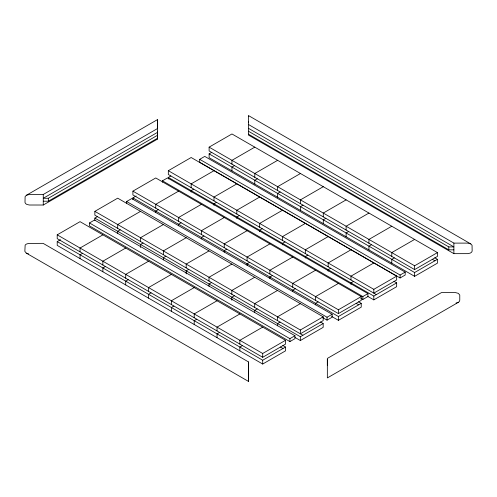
<?xml version="1.0" encoding="UTF-8"?>
<svg xmlns="http://www.w3.org/2000/svg" width="497" height="497" viewBox="0 0 497 497"><rect width="100%" height="100%" fill="white"/><g stroke="black" fill="none" stroke-linecap="round" stroke-linejoin="round"><path stroke-width="0.75" d="M43.264 205.019L43.27 194.47L157.431 128.599L157.431 119.653L26.391 195.265L25.105 196.619L24.999 202.472L25.577 203.59L26.894 204.466L29.391 205.012L43.264 205.019L157.425 139.141L157.431 119.69M43.264 201.21L48.339 201.21L48.339 198.278L157.431 135.333M157.425 139.141L157.425 131.133M248.612 361.99L248.606 381.472L26.235 253.091L24.85 251.352L25.148 245.127L26.242 244.145L28.584 243.406L43.115 243.35L248.612 361.99L248.606 365.798M327.343 365.177L327.343 359.319M248.394 124.467L453.885 243.108L453.885 253.656L467.752 253.65L470.255 253.11L471.572 252.227L472.15 251.115L472.051 245.263L470.765 243.909L248.394 115.528L248.394 135.016L453.885 253.656M248.606 381.472L248.606 362.872M248.394 116.46L248.394 116.136M458.389 302.3L459.476 301.325L459.775 300.169L459.768 295.094L458.383 293.36L455.376 292.559L441.504 292.559L327.343 358.436L327.343 377.925L458.389 302.3L456.047 303.04M157.431 132.407L43.27 198.278L48.339 198.278M48.339 201.21L157.425 138.265M94.859 211.355L117.69 198.173L323.18 316.813L323.18 320.621L300.35 333.804L300.35 329.996L94.859 211.355L94.859 215.164L302.884 335.264M57.211 234.845L80.042 221.662L285.533 340.302L285.533 344.11L262.702 357.293L57.211 238.653L57.211 234.845L262.702 353.485L285.533 340.302M132.91 191.14L155.747 177.957L361.238 296.597L361.238 300.405L338.407 313.588L132.91 194.948L132.91 191.14L338.407 309.78L361.238 296.597M168.328 170.695L191.159 157.512L396.656 276.152L396.656 279.96L373.819 293.143L373.819 289.335L168.328 170.695L168.328 174.503L376.359 294.609M209.119 147.143L231.956 133.96L437.447 252.6L437.447 256.409L414.616 269.591L209.119 150.951L209.119 147.143L414.616 265.783L437.447 252.6M94.859 220.376L94.859 218.09L97.393 216.624M282.849 345.49L285.533 347.043L285.533 350.851L262.702 364.034L57.211 245.394L57.211 241.585L60.485 239.697M89.479 222.954L94.554 220.022L294.969 335.736L294.969 338.662L289.9 341.594L89.479 225.88L89.479 222.954L289.9 338.662L294.969 335.736M126.623 203.708L126.623 201.509L131.693 198.583L332.114 314.29L332.114 317.223L327.038 320.149L323.019 317.832M132.91 199.403L132.91 197.881L136.184 195.986M162.444 182.293L162.444 180.827L167.514 177.901L367.935 293.609L367.935 296.541L362.86 299.467L360.847 298.306M168.328 178.957L168.328 177.429L170.862 175.969M199.682 159.326L204.758 156.4L405.179 272.107L405.179 275.04L400.104 277.966L199.682 162.258L199.682 159.326L400.104 275.04L405.179 272.107M434.763 257.788L437.447 259.335L437.447 263.143L414.616 276.326L209.119 157.686L209.119 153.877L211.741 152.368M140.521 211.355L117.69 224.538L117.69 228.347M102.873 234.845L80.042 248.028L80.042 251.836M178.578 191.14L155.747 204.323L155.747 208.131M213.996 170.695L191.159 183.878L191.159 187.686M254.787 147.143L231.956 160.326L231.956 164.134M120.224 229.807L117.69 231.273L117.69 233.559M82.577 253.302L80.042 254.768L80.042 258.577M158.282 209.597L155.747 211.063L155.747 212.586M193.7 189.152L191.159 190.612L191.159 192.134M234.491 165.594L231.956 167.06L231.956 170.869M163.358 224.538L140.521 237.715L140.521 241.523M125.71 248.028L102.873 261.211L102.873 265.019M201.409 204.323L178.578 217.506L178.578 221.314M236.827 183.878L213.996 197.06L213.996 200.869M277.618 160.326L254.787 173.509L254.787 177.317M143.061 242.99L140.521 244.456L140.521 247.5M105.414 266.485L102.873 267.951L102.873 271.76M181.113 222.78L178.578 224.24L178.578 225.768M216.53 202.329L213.996 203.795L213.996 205.317M257.322 178.777L254.787 180.243L254.787 184.052M186.189 237.715L163.358 250.898L163.358 254.706M148.541 261.211L125.71 274.394L125.71 278.202M224.24 217.506L201.409 230.689L201.409 234.497M259.658 197.06L236.827 210.243L236.827 214.052M300.449 173.509L277.618 186.686L277.618 190.494M165.892 256.172L163.358 257.639L163.358 259.925M128.245 279.668L125.71 281.134L125.71 284.943M203.944 235.963L201.409 237.423L201.409 238.951M239.361 215.512L236.827 216.978L236.827 218.5M280.159 191.96L277.618 193.426L277.618 197.234M209.02 250.898L186.189 264.081L186.189 267.889M171.372 274.394L148.541 287.577L148.541 291.385M247.077 230.689L224.24 243.872L224.24 247.68M282.489 210.243L259.658 223.42L259.658 227.228M323.286 186.686L300.449 199.869L300.449 203.677M188.723 269.355L186.189 270.822L186.189 273.866M151.076 292.851L148.541 294.311L148.541 298.119M226.781 249.14L224.24 250.606L224.24 252.128M262.192 228.695L259.658 230.161L259.658 231.683M302.99 205.143L300.449 206.609L300.449 210.417M231.85 264.081L209.02 277.264L209.02 281.072M194.203 287.577L171.372 300.76L171.372 304.568M269.908 243.872L247.077 257.055L247.077 260.863M305.326 223.42L282.489 236.603L282.489 240.411M346.117 199.869L323.286 213.051L323.286 216.86M211.554 282.538L209.02 284.004L209.02 286.284M173.907 306.034L171.372 307.494L171.372 311.302M249.612 262.323L247.077 263.789L247.077 265.311M285.029 241.877L282.489 243.344L282.489 244.866M325.821 218.326L323.286 219.792L323.286 223.6M254.688 277.264L231.85 290.447L231.85 294.255M217.04 300.76L194.203 313.942L194.203 317.751M292.739 257.055L269.908 270.231L269.908 274.04M328.157 236.603L305.326 249.786L305.326 253.594M368.948 213.051L346.117 226.234L346.117 230.043M234.391 295.721L231.85 297.187L231.85 300.231M196.744 319.211L194.203 320.677L194.203 324.485M272.443 275.506L269.908 276.972L269.908 278.494M307.86 255.06L305.326 256.527L305.326 258.049M348.652 231.509L346.117 232.975L346.117 236.783M277.519 290.447L254.688 303.63L254.688 307.438M239.871 313.942L217.04 327.125L217.04 330.934M315.57 270.231L292.739 283.414L292.739 287.223M350.988 249.786L328.157 262.969L328.157 266.777M391.779 226.234L368.948 239.417L368.948 243.226M257.222 308.904L254.688 310.364L254.688 312.65M219.575 332.394L217.04 333.86L217.04 337.668M295.274 288.689L292.739 290.155L292.739 291.677M330.691 268.243L328.157 269.709L328.157 271.232M371.489 244.692L368.948 246.152L368.948 249.96M300.35 303.63L277.519 316.813L277.519 320.621M262.702 327.125L239.871 340.302L239.871 344.11M338.407 283.414L315.57 296.597L315.57 300.405M373.819 262.969L350.988 276.152L350.988 279.96M414.616 239.417L391.779 252.6L391.779 256.409M280.053 322.087L277.519 323.547L277.519 325.833M242.406 345.577L239.871 347.043L239.871 350.851M318.111 301.872L315.57 303.338L315.57 304.86M353.522 281.426L350.988 282.886L350.988 284.414M394.32 257.875L391.779 259.335L391.779 263.143M300.35 329.996L323.18 316.813M373.819 289.335L396.656 276.152M126.623 201.509L327.038 317.223L332.114 314.29M162.444 180.827L362.86 296.541L367.935 293.609M94.859 218.09L300.35 336.73L323.18 323.547L323.18 327.355L300.35 340.538L294.976 337.438M57.211 241.585L262.702 360.226L285.533 347.043M132.91 197.881L338.407 316.521L361.238 303.338L361.238 307.146L338.407 320.329L331.692 316.452M168.328 177.429L373.819 296.069L396.656 282.886L396.656 286.694L373.819 299.877L367.774 296.392M209.119 153.877L414.616 272.518L437.447 259.335M26.391 195.265L29.404 194.47L43.27 194.47M453.885 243.108L467.752 243.108L470.765 243.909M248.394 131.208L448.81 246.916L453.885 246.916L248.394 128.276M248.394 134.134L448.81 249.848L453.885 249.848M27.925 253.725L28.577 253.837M27.316 253.557L26.235 253.091M432.371 259.335L434.912 260.801M393.966 281.339L396.656 282.886M358.548 301.785L361.238 303.338M356.163 303.338L358.697 304.804M320.497 322L323.18 323.547M280.463 347.043L282.998 348.509M248.394 121.933L248.394 122.374M448.81 246.916L448.81 249.848M414.616 265.783L414.616 269.591M414.616 272.518L414.616 276.326M400.104 275.04L400.104 277.966M373.819 296.069L373.819 299.877M362.86 296.541L362.86 299.467M338.407 309.78L338.407 313.588M338.407 316.521L338.407 320.329M327.038 317.223L327.038 320.149M300.35 336.73L300.35 340.538M289.9 338.662L289.9 341.594M262.702 353.485L262.702 357.293M262.702 360.226L262.702 364.034"/></g></svg>
